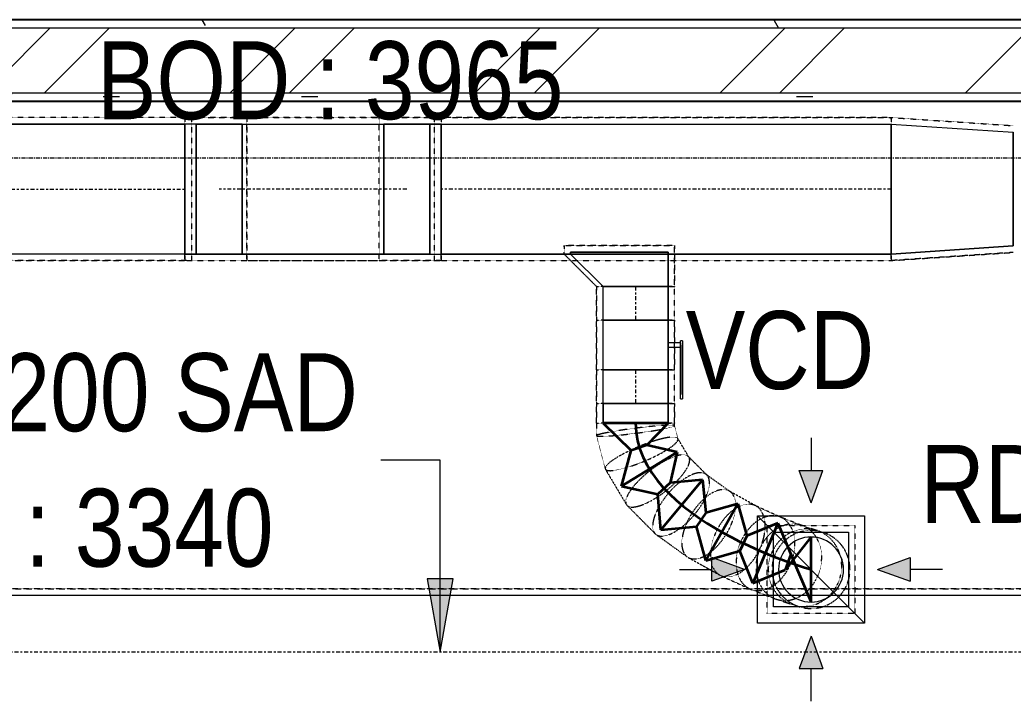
# Model space of a CAD drawing. Header units: inches. Extents: x -83664 to 20107, y -47222 to 19398.
# Drawn here: x -14582 to -11524, y -38435 to -36340 of the extents above; entities that cross this region are included whole.
import ezdxf

# ---------------------------------------------------------------- set-up
doc = ezdxf.new("R2010")
doc.units = ezdxf.units.IN
doc.header["$MEASUREMENT"] = 0
for name, pattern in [('Center', [29.999999, 12, -6, 6, -6]), ('Grid Line', [22.225, 12.7, -3.175, 3.175, -3.175]), ('Hidden 0_50', [1.0584, 0.5292, -0.5292])]:
    doc.linetypes.add(name, pattern=pattern)
for name, color, linetype, lineweight in [('A-DETL-GENF', 7, 'Continuous', 9), ('A-WALL', 7, 'Continuous', 9), ('A-WALL-PATT', 7, 'Continuous', 25), ('G-ANNO-TEXT', 7, 'Continuous', 9), ('M-HVAC-CDFF', 7, 'Continuous', 9), ('M-HVAC-DUCT-CNTR', 7, 'Center', 9), ('M-HVAC-DUCT-IDEN', 7, 'Continuous', 18), ('S-GRID', 7, 'Continuous', 9)]:
    doc.layers.add(name, color=color, linetype=linetype, lineweight=lineweight)
doc.layers.add('M-HVAC-DUCT', color=7, linetype='Continuous', lineweight=9, true_color=0xffe97f)
doc.layers.add('M-HVAC-DUCT-PATT', color=7, linetype='Continuous', lineweight=35, true_color=0x007f00)
doc.styles.add('Arial Narrow_21', font='ARIALN.TTF', dxfattribs={"height": 240})
pattern_1 = [(0, (0, 0), (1219.2, 304.8), [50.292, -864.108, 50.292, -864.108, -4876.8]), (0, (0, 0), (1219.2, 304.8), [-1828.8, 50.292, -1778.508, 50.292, -864.108, -2133.6]), (0, (0, 0), (1219.2, 304.8), [-4572, 50.292, -559.308, 50.292, -1473.708]), (120, (457.2, 152.4), (-873.56454, 903.4582), [50.292, -864.108, 50.292, -864.108, -4876.8]), (120, (457.2, 152.4), (-873.56454, 903.4582), [-1828.8, 50.292, -1778.508, 50.292, -864.108, -2133.6]), (120, (457.2, 152.4), (-873.56454, 903.4582), [-4572, 50.292, -559.308, 50.292, -1473.708]), (240, (609.6, 762), (-345.63546, -1208.2582), [50.292, -864.108, 50.292, -864.108, -4876.8]), (240, (609.6, 762), (-345.63546, -1208.2582), [-1828.8, 50.292, -1778.508, 50.292, -864.108, -2133.6]), (240, (609.6, 762), (-345.63546, -1208.2582), [-4572, 50.292, -559.308, 50.292, -1473.708])]

# ---------------------------------------------------------------- blocks, each defined once
blk = doc.blocks.new('M_Rectangular Transition - Length - Standard-7399504-FIRST FLOOR AC CONDITIONING LAYOUT - PART A')
at = {"layer": 'M-HVAC-DUCT', "color": 6, "true_color": 0xff00ff}
for p, q in [((0, 200), (0, -200)), ((0, 200), (375, 175)), ((0, 200), (375, 175)), ((0, -200), (0, 200)), ((375, -175), (375, 175)), ((375, 175), (375, -175)), ((0, -200), (375, -175)), ((375, -175), (0, -200))]:
    blk.add_line(p, q, dxfattribs=at)
blk = doc.blocks.new('GCE-AT-Return Air Rectangular Diffuser - 230x230-7597546-FIRST FLOOR AC CONDITIONING LAYOUT - PART A')
at = {"layer": 'A-DETL-GENF', "true_color": 0xff00ff}
for points in [[(0, 205), (36.4, 305), (-36.4, 305)], [(-305, -36.4), (-205, 0), (-305, 36.4)], [(305, -36.4), (305, 36.4), (205, 0)], [(36.4, -305), (0, -205), (-36.4, -305)]]:
    blk.add_hatch(color=6, dxfattribs=at).paths.add_polyline_path(points)
at = {"layer": 'A-DETL-GENF', "color": 6, "true_color": 0xff00ff}
for p, q in [((0, 405), (0, 305)), ((0, 205), (-36.4, 305)), ((-36.4, 305), (36.4, 305)), ((0, 205), (36.4, 305)), ((-165, 165), (165, 165)), ((-165, -165), (-165, 165)), ((-165, 165), (165, -165)), ((165, 165), (165, -165)), ((-205, 0), (-305, 36.4)), ((-305, -36.4), (-305, 36.4)), ((205, 0), (305, 36.4)), ((305, 36.4), (305, -36.4)), ((405, 0), (305, 0)), ((-405, 0), (-305, 0)), ((-205, 0), (-305, -36.4)), ((205, 0), (305, -36.4)), ((165, -165), (-165, -165)), ((0, -205), (-36.4, -305)), ((0, -205), (36.4, -305)), ((-36.4, -305), (36.4, -305)), ((0, -405), (0, -305))]:
    blk.add_line(p, q, dxfattribs=at)
blk = doc.blocks.new('M_Rectangular Elbow - Radius - 0_75 W-7535281-FIRST FLOOR AC CONDITIONING LAYOUT - PART A')
at = {"layer": 'M-HVAC-DUCT', "color": 6, "true_color": 0xff00ff}
for p, q in [((138136.6, 61712.2), (137995.1, 61712.2)), ((137995.1, 61712.2), (137995.1, 61312.2)), ((137995.1, 61712.2), (138171.9, 61712.2)), ((138136.6, 61312.2), (138136.6, 61712.2)), ((138171.9, 61712.2), (138136.6, 61712.2)), ((138171.9, 61712.2), (138171.9, 61312.2)), ((138171.9, 61312.2), (138171.9, 61712.2)), ((137995.1, 61312.2), (138136.6, 61312.2)), ((137995.1, 61312.2), (138171.9, 61312.2)), ((138136.6, 61312.2), (138171.9, 61312.2))]:
    blk.add_line(p, q, dxfattribs=at)
blk = doc.blocks.new('M_Rectangular Elbow - Radius - 0_75 W-V64-FIRST FLOOR AC CONDITIONING LAYOUT - PART A')
at = {"layer": 'M-HVAC-DUCT', "color": 6, "true_color": 0xff00ff}
for p, q in [((137382.7, 61312.2), (137382.7, 61712.2)), ((137382.7, 61712.2), (137382.7, 61312.2)), ((137418, 61712.2), (137382.7, 61712.2)), ((137559.4, 61712.2), (137382.7, 61712.2)), ((137418, 61312.2), (137418, 61712.2)), ((137418, 61712.2), (137559.4, 61712.2)), ((137559.4, 61712.2), (137559.4, 61312.2)), ((137382.7, 61312.2), (137418, 61312.2)), ((137559.4, 61312.2), (137382.7, 61312.2)), ((137559.4, 61312.2), (137418, 61312.2))]:
    blk.add_line(p, q, dxfattribs=at)
blk = doc.blocks.new('M_Rectangular Tap - Beveled - Standard-7332057-FIRST FLOOR AC CONDITIONING LAYOUT - PART A')
at = {"layer": 'M-HVAC-DUCT', "color": 6, "true_color": 0xff00ff}
for p, q in [((0, 200), (-6.096, 200)), ((-6.096, -100), (-6.096, 200)), ((-6.096, 200), (-6.096, -100)), ((-6.096, 200), (0, 200)), ((100, 100), (0, 200)), ((100, 100), (0, 200)), ((100, 100), (100, -100)), ((100, -100), (100, 100)), ((-6.096, -100), (100, -100)), ((100, -100), (-6.096, -100))]:
    blk.add_line(p, q, dxfattribs=at)
blk = doc.blocks.new('M_Rectangular to Round Transition - Angle - 45 Degree-V62-FIRST FLOOR AC CONDITIONING LAYOUT - PART A')
at = {"layer": 'M-HVAC-DUCT', "color": 6, "true_color": 0xff00ff}
for p, q in [((0, 100), (60.4, 100)), ((60.4, 100), (0, 100)), ((0, 100), (0, -100)), ((0, -100), (0, 100)), ((60.4, 0), (60.4, 100)), ((60.4, 0), (60.4, 100)), ((60.4, -100), (60.4, 0)), ((60.4, -100), (60.4, 0)), ((0, -100), (60.4, -100)), ((60.4, -100), (0, -100))]:
    blk.add_line(p, q, dxfattribs=at)
blk = doc.blocks.new('M_Rectangular to Round Transition - Angle - 45 Degree-7626202-FIRST FLOOR AC CONDITIONING LAYOUT - PART A')
at = {"layer": 'M-HVAC-DUCT', "color": 6, "true_color": 0xff00ff}
for p, q in [((132975.6, 86453.8), (133205.6, 86453.8)), ((132975.6, 86223.8), (132975.6, 86453.8)), ((133205.6, 86453.8), (133205.6, 86223.8)), ((133205.6, 86223.8), (132975.6, 86223.8))]:
    blk.add_line(p, q, dxfattribs=at)
for start, end in [(90, 180), (0, 90), (180, 270), (270, 0)]:
    blk.add_arc((133090.6, 86338.8), 100, start, end, dxfattribs=at)
blk = doc.blocks.new('TEMW-ME-DMP-Volume Control Damper - Standard-V100-FIRST FLOOR AC CONDITIONING LAYOUT - PART A')
at = {"layer": 'M-HVAC-DUCT', "color": 6, "true_color": 0xff00ff}
for p, q in [((-165.1, 138.1), (-165.1, 144.4)), ((-152.4, 144.4), (-165.1, 144.4)), ((-165.1, 138.1), (-152.4, 138.1)), ((0, 144.4), (-152.4, 144.4)), ((-152.4, 144.4), (0, 144.4)), ((0, 138.1), (-152.4, 138.1)), ((-152.4, 138.1), (0, 138.1)), ((-6.3, 100), (-6.3, 138.1)), ((6.4, 138.1), (-6.3, 138.1)), ((6.4, 138.1), (-6.3, 138.1)), ((12.7, 144.4), (0, 144.4)), ((0, 138.1), (12.7, 138.1)), ((6.4, 138.1), (6.4, 100)), ((12.7, 144.4), (12.7, 138.1)), ((-76.2, 100), (-76.2, -100)), ((-76.2, -100), (-76.2, 100)), ((76.2, 100), (-76.2, 100)), ((-76.2, 100), (76.2, 100)), ((-76.2, 100), (76.2, 100)), ((-6.3, 100), (6.4, 100)), ((-6.3, 100), (6.4, 100)), ((76.2, 100), (76.2, -100)), ((76.2, -100), (76.2, 100)), ((-76.2, -100), (76.2, -100)), ((-76.2, -100), (76.2, -100)), ((-76.2, -100), (76.2, -100))]:
    blk.add_line(p, q, dxfattribs=at)
blk = doc.blocks.new('TEMW-SMBZ-HO-BM-HVAC-00002_rvt-1-FIRST FLOOR AC CONDITIONING LAYOUT - PART A')
at = {"layer": 'M-HVAC-DUCT', "color": 6, "linetype": 'Hidden 0_50', "true_color": 0xff00ff}
for p, q in [((137382.7, 61732.2), (136247.8, 61732.2)), ((137382.7, 61732.2), (136247.8, 61732.2)), ((137382.7, 61292.2), (137382.7, 61732.2)), ((137382.7, 61732.2), (137382.7, 61292.2)), ((137573.6, 61732.2), (137382.7, 61732.2)), ((137382.7, 61732.2), (137403.9, 61732.2)), ((137382.7, 61292.2), (137382.7, 61732.2)), ((137382.7, 61732.2), (137382.7, 61292.2)), ((137573.6, 61732.2), (137403.9, 61732.2)), ((137403.9, 61732.2), (137403.9, 61292.2)), ((137403.9, 61732.2), (137981, 61732.2)), ((137573.6, 61732.2), (137403.9, 61732.2)), ((137403.9, 61732.2), (137403.9, 61292.2)), ((137573.6, 61292.2), (137573.6, 61732.2)), ((138150.7, 61732.2), (137573.6, 61732.2)), ((137573.6, 61732.2), (137573.6, 61292.2)), ((137981, 61292.2), (137981, 61732.2)), ((137981, 61732.2), (138150.7, 61732.2)), ((138171.9, 61732.2), (137981, 61732.2)), ((137981, 61732.2), (138150.7, 61732.2)), ((137981, 61292.2), (137981, 61732.2)), ((138150.7, 61732.2), (138150.7, 61292.2)), ((138150.7, 61732.2), (138171.9, 61732.2)), ((138150.7, 61732.2), (138150.7, 61292.2)), ((138171.9, 61732.2), (138171.9, 61292.2)), ((138171.9, 61292.2), (138171.9, 61732.2)), ((139557.5, 61732.2), (138171.9, 61732.2)), ((138171.9, 61732.2), (139557.5, 61732.2)), ((138171.9, 61292.2), (138171.9, 61732.2)), ((138171.9, 61292.2), (138171.9, 61732.2)), ((139557.5, 61732.2), (139557.5, 61292.2)), ((139557.5, 61732.2), (139932.5, 61707.2)), ((139557.5, 61732.2), (139932.5, 61707.2)), ((139557.5, 61292.2), (139557.5, 61732.2)), ((139557.5, 61732.2), (139557.5, 61292.2)), ((139557.5, 61292.2), (139557.5, 61732.2)), ((138550.4, 61312.2), (138550.4, 61338.3)), ((138550.4, 61338.3), (138890.4, 61338.3)), ((138890.4, 61338.3), (138550.4, 61338.3)), ((138550.4, 61338.3), (138550.4, 61312.2)), ((138890.4, 61338.3), (138890.4, 61212.2)), ((138890.4, 61212.2), (138890.4, 61338.3)), ((138650.4, 61212.2), (138550.4, 61312.2)), ((138550.4, 61312.2), (138650.4, 61212.2)), ((139557.5, 61292.2), (139932.5, 61317.2)), ((139932.5, 61317.2), (139557.5, 61292.2)), ((136247.8, 61292.2), (137382.7, 61292.2)), ((137382.7, 61292.2), (136247.8, 61292.2)), ((137403.9, 61292.2), (137382.7, 61292.2)), ((137382.7, 61292.2), (137573.6, 61292.2)), ((137403.9, 61292.2), (137573.6, 61292.2)), ((137403.9, 61292.2), (137981, 61292.2)), ((137403.9, 61292.2), (137573.6, 61292.2)), ((137573.6, 61292.2), (138150.7, 61292.2)), ((138150.7, 61292.2), (137981, 61292.2)), ((138150.7, 61292.2), (137981, 61292.2)), ((137981, 61292.2), (138171.9, 61292.2)), ((138171.9, 61292.2), (138150.7, 61292.2)), ((138171.9, 61292.2), (139557.5, 61292.2)), ((138171.9, 61292.2), (139557.5, 61292.2)), ((138890.4, 61212.2), (138650.4, 61212.2)), ((138650.4, 61212.2), (138890.4, 61212.2)), ((138650.4, 61212.2), (138890.4, 61212.2)), ((138890.4, 61212.2), (138650.4, 61212.2)), ((138650.4, 61212.2), (138650.4, 61108.4)), ((138650.4, 61108.4), (138650.4, 61212.2)), ((138890.4, 61108.4), (138890.4, 61212.2)), ((138890.4, 61108.4), (138890.4, 61212.2)), ((138890.4, 61108.4), (138650.4, 61108.4)), ((138650.4, 61108.4), (138650.4, 60956)), ((138650.4, 60956), (138650.4, 61108.4)), ((138650.4, 61108.4), (138890.4, 61108.4)), ((138650.4, 61108.4), (138890.4, 61108.4)), ((138890.4, 61108.4), (138650.4, 61108.4)), ((138890.4, 60956), (138890.4, 61108.4)), ((138890.4, 61108.4), (138890.4, 60956)), ((138650.4, 60956), (138890.4, 60956)), ((138890.4, 60956), (138650.4, 60956)), ((138650.4, 60956), (138650.4, 60852.2)), ((138650.4, 60852.2), (138650.4, 60956)), ((138650.4, 60956), (138890.4, 60956)), ((138890.4, 60956), (138650.4, 60956)), ((138890.4, 60852.2), (138890.4, 60956)), ((138890.4, 60852.2), (138890.4, 60956)), ((138650.4, 60852.2), (138890.4, 60852.2)), ((138890.4, 60852.2), (138650.4, 60852.2)), ((138650.4, 60852.2), (138650.4, 60791.9)), ((138650.4, 60791.9), (138650.4, 60852.2)), ((138650.4, 60852.2), (138890.4, 60852.2)), ((138890.4, 60852.2), (138650.4, 60852.2)), ((138890.4, 60852.2), (138890.4, 60791.9)), ((138890.4, 60791.9), (138890.4, 60852.2)), ((138650.4, 60791.9), (138650.4, 60753.3)), ((138890.4, 60791.9), (138650.4, 60791.9)), ((138890.4, 60791.9), (138650.4, 60791.9)), ((138650.4, 60791.9), (138770.4, 60791.9)), ((138650.4, 60791.9), (138770.4, 60791.9)), ((138770.4, 60791.9), (138890.4, 60791.9)), ((138770.4, 60791.9), (138890.4, 60791.9)), ((138900.9, 60743.6), (138890.3, 60784.1)), ((138890.4, 60783.9), (138890.4, 60791.9)), ((138650.4, 60753.2), (138676.9, 60651.4)), ((138934.8, 60686.9), (138900.4, 60744.8)), ((138989.7, 60632.3), (138932.9, 60689.4)), ((138677.4, 60650.1), (138742.2, 60541.4)), ((139061.4, 60581.2), (138986.9, 60634.7)), ((139141, 60537.1), (139058.4, 60583.2)), ((138744.1, 60538.9), (138831, 60451.6)), ((139218.6, 60501.7), (139137.8, 60538.6)), ((139175.4, 60206.8), (139175.4, 60476.8)), ((139175.4, 60476.8), (139445.4, 60476.8)), ((139284.7, 60476.3), (139215.4, 60503.1)), ((139329.9, 60461.2), (139281.3, 60477.5)), ((139445.4, 60476.8), (139445.4, 60206.8)), ((138833.8, 60449.2), (138929.6, 60380.4)), ((139344.9, 60456.7), (139326.6, 60462.2)), ((138932.7, 60378.5), (139029.4, 60324.5)), ((139032.5, 60322.9), (139122.1, 60282)), ((139125.3, 60280.6), (139199.7, 60251.8)), ((139203.1, 60250.6), (139253.8, 60233.5)), ((139257.1, 60232.5), (139275.8, 60226.9)), ((139445.4, 60206.8), (139175.4, 60206.8))]:
    blk.add_line(p, q, dxfattribs=at)
at = {"layer": 'M-HVAC-DUCT', "color": 6, "true_color": 0xff00ff}
for p, q in [((136247.8, 61712.2), (137382.7, 61712.2)), ((137382.7, 61712.2), (136247.8, 61712.2)), ((137382.7, 61712.2), (137382.7, 61312.2)), ((137382.7, 61312.2), (137382.7, 61712.2)), ((137559.4, 61712.2), (137418, 61712.2)), ((137418, 61712.2), (137418, 61312.2)), ((137418, 61712.2), (137995.1, 61712.2)), ((137559.4, 61312.2), (137559.4, 61712.2)), ((137559.4, 61712.2), (138136.6, 61712.2)), ((137995.1, 61312.2), (137995.1, 61712.2)), ((137995.1, 61712.2), (138136.6, 61712.2)), ((138136.6, 61712.2), (138136.6, 61312.2)), ((138171.9, 61312.2), (138171.9, 61712.2)), ((138171.9, 61712.2), (138171.9, 61312.2)), ((138171.9, 61712.2), (139557.5, 61712.2)), ((138171.9, 61712.2), (139557.5, 61712.2)), ((139557.5, 61312.2), (139557.5, 61712.2)), ((139557.5, 61712.2), (139557.5, 61312.2)), ((137382.7, 61312.2), (136247.8, 61312.2)), ((137382.7, 61312.2), (136247.8, 61312.2)), ((137418, 61312.2), (137559.4, 61312.2)), ((137995.1, 61312.2), (137418, 61312.2)), ((137559.4, 61312.2), (138136.6, 61312.2)), ((138136.6, 61312.2), (137995.1, 61312.2)), ((139557.5, 61312.2), (138171.9, 61312.2)), ((138171.9, 61312.2), (139557.5, 61312.2)), ((138570.4, 61312.2), (138570.4, 61318.3)), ((138570.4, 61318.3), (138870.4, 61318.3)), ((138870.4, 61318.3), (138570.4, 61318.3)), ((138570.4, 61318.3), (138570.4, 61312.2)), ((138570.4, 61312.2), (138870.4, 61312.2)), ((138570.4, 61312.2), (138870.4, 61312.2)), ((138870.4, 61318.3), (138870.4, 61312.2)), ((138870.4, 61312.2), (138870.4, 61318.3)), ((138870.4, 61212.2), (138670.4, 61212.2)), ((138670.4, 61212.2), (138870.4, 61212.2)), ((138670.4, 61108.4), (138670.4, 61212.2)), ((138670.4, 61108.4), (138670.4, 61212.2)), ((138870.4, 61212.2), (138870.4, 61108.4)), ((138870.4, 61108.4), (138870.4, 61212.2)), ((138870.4, 61108.4), (138670.4, 61108.4)), ((138670.4, 61108.4), (138870.4, 61108.4)), ((138870.4, 60956), (138670.4, 60956)), ((138670.4, 60956), (138870.4, 60956)), ((138670.4, 60852.2), (138670.4, 60956)), ((138670.4, 60852.2), (138670.4, 60956)), ((138870.4, 60956), (138870.4, 60852.2)), ((138870.4, 60852.2), (138870.4, 60956)), ((138870.4, 60852.2), (138670.4, 60852.2)), ((138670.4, 60852.2), (138870.4, 60852.2))]:
    blk.add_line(p, q, dxfattribs=at)
at = {"layer": 'M-HVAC-DUCT', "color": 30, "linetype": 'Hidden 0_50', "true_color": 0xff7f00}
for p, q in [((141250.6, 60282.7), (135432.8, 60282.7)), ((135432.8, 60282.7), (141250.6, 60282.7))]:
    blk.add_line(p, q, dxfattribs=at)
at = {"layer": 'M-HVAC-DUCT', "color": 30, "true_color": 0xff7f00}
blk.add_line((135432.8, 60262.7), (141250.6, 60262.7), dxfattribs=at)
blk.add_line((135432.8, 60262.7), (141250.6, 60262.7), dxfattribs=at)
at = {"layer": 'M-HVAC-DUCT', "color": 6, "linetype": 'Hidden 0_50', "true_color": 0xff00ff}
for start, end in [(48.0537, 228.0537), (90, 180), (0, 90), (228.0537, 48.0537), (180, 270), (270, 0)]:
    blk.add_arc((139310.4, 60341.8), 120, start, end, dxfattribs=at)
for points in [[(138890.4, 60783.9), (138890.4, 60784.6), (138887.6, 60785.6), (138875.5, 60785.9), (138856.2, 60785.1), (138831, 60783.1), (138801.8, 60780.2), (138770.4, 60776.5), (138738.9, 60772.2), (138709.7, 60767.7), (138684.5, 60763.2), (138665.2, 60759.2), (138653.1, 60755.7), (138650.4, 60754), (138650.4, 60753.3)], [(138650.4, 60753.3), (138650.4, 60752.7), (138653.1, 60751.7), (138665.2, 60751.3), (138684.5, 60752.2), (138709.7, 60754.1), (138738.9, 60757.1), (138770.4, 60760.8), (138801.8, 60765.1), (138831, 60769.6), (138856.2, 60774), (138875.5, 60778.1), (138887.6, 60781.6), (138890.4, 60783.2), (138890.4, 60783.9)], [(138901, 60743.2), (138900.6, 60745.3), (138897.3, 60748.4), (138884.9, 60749.7), (138866, 60747.4), (138841.8, 60741.7), (138814, 60733), (138784.5, 60721.9), (138755.4, 60709.1), (138728.4, 60695.5), (138705.6, 60682.1), (138688.5, 60669.7), (138678.2, 60659.1), (138676.4, 60653.9), (138676.8, 60651.8)], [(138676.8, 60651.8), (138677.2, 60649.6), (138680.5, 60646.5), (138692.8, 60645.2), (138711.8, 60647.5), (138735.9, 60653.2), (138763.7, 60661.9), (138793.2, 60673), (138822.4, 60685.8), (138849.3, 60699.4), (138872.1, 60712.9), (138889.2, 60725.3), (138899.5, 60735.8), (138901.3, 60741), (138901, 60743.2)], [(138936.1, 60684.2), (138934.9, 60687.7), (138930.3, 60692.9), (138917.2, 60695.5), (138898.7, 60692.5), (138876.1, 60684.1), (138851, 60671), (138825, 60654), (138799.9, 60634.3), (138777.5, 60613.2), (138759.2, 60592.2), (138746.3, 60572.7), (138739.7, 60556), (138739.8, 60547.5), (138740.9, 60544.1)], [(138740.9, 60544.1), (138742.1, 60540.6), (138746.7, 60535.4), (138759.8, 60532.8), (138778.3, 60535.9), (138800.9, 60544.2), (138826, 60557.3), (138852, 60574.3), (138877.1, 60594), (138899.5, 60615.1), (138917.8, 60636.1), (138930.7, 60655.6), (138937.3, 60672.3), (138937.2, 60680.8), (138936.1, 60684.2)], [(138994.4, 60625.6), (138992.3, 60630), (138986.1, 60636.8), (138971.8, 60640.6), (138953.2, 60637.7), (138931.7, 60628.2), (138908.8, 60612.9), (138886, 60592.7), (138864.8, 60569.1), (138846.7, 60543.6), (138833, 60518), (138824.6, 60494), (138822, 60473.3), (138824.2, 60462.6), (138826.3, 60458.2)], [(138826.3, 60458.2), (138828.4, 60453.9), (138834.6, 60447), (138848.9, 60443.2), (138867.5, 60446.2), (138889, 60455.6), (138911.9, 60471), (138934.7, 60491.2), (138955.9, 60514.8), (138974, 60540.3), (138987.7, 60565.9), (138996.1, 60589.9), (138998.7, 60610.6), (138996.5, 60621.2), (138994.4, 60625.6)], [(139071, 60570.6), (139068, 60575.7), (139060.3, 60583.7), (139044.2, 60588.6), (139024.9, 60586.3), (139003.6, 60576.7), (138981.7, 60560.6), (138960.7, 60539.1), (138942.2, 60513.6), (138927.2, 60485.8), (138917, 60457.8), (138912, 60431.2), (138912.8, 60408.1), (138917.1, 60396), (138920.1, 60391)], [(138920.1, 60391), (138923.1, 60385.9), (138930.8, 60378), (138946.8, 60373), (138966.2, 60375.4), (138987.5, 60384.9), (139009.4, 60401), (139030.3, 60422.6), (139048.9, 60448.1), (139063.8, 60475.8), (139074.1, 60503.9), (139079, 60530.4), (139078.3, 60553.5), (139074, 60565.6), (139071, 60570.6)], [(139156.3, 60523), (139152.4, 60528.6), (139142.9, 60537.5), (139124.8, 60543.7), (139104, 60542.1), (139081.8, 60533), (139059.9, 60516.9), (139039.8, 60495), (139022.7, 60468.6), (139009.8, 60439.7), (139002.2, 60410.2), (139000.1, 60382.1), (139003.9, 60357.3), (139010.1, 60344.1), (139014, 60338.5)], [(139014, 60338.5), (139017.9, 60333), (139027.4, 60324.1), (139045.5, 60317.9), (139066.4, 60319.4), (139088.5, 60328.6), (139110.4, 60344.6), (139130.6, 60366.6), (139147.7, 60392.9), (139160.5, 60421.8), (139168.2, 60451.4), (139170.2, 60479.5), (139166.4, 60504.3), (139160.3, 60517.5), (139156.3, 60523)], [(139240.8, 60484.4), (139235.9, 60490.4), (139224.4, 60500.3), (139203.5, 60507.7), (139180.3, 60507.2), (139156.5, 60498.9), (139133.6, 60483.3), (139113.2, 60461.4), (139096.7, 60434.8), (139085.2, 60405.3), (139079.5, 60374.8), (139080, 60345.5), (139086.7, 60319.4), (139095, 60305.3), (139099.9, 60299.3)], [(139099.9, 60299.3), (139104.8, 60293.3), (139116.3, 60283.4), (139137.2, 60276), (139160.4, 60276.5), (139184.2, 60284.8), (139207.1, 60300.4), (139227.5, 60322.3), (139244, 60348.9), (139255.5, 60378.4), (139261.2, 60408.9), (139260.7, 60438.2), (139254, 60464.3), (139245.7, 60478.4), (139240.8, 60484.4)], [(139315.2, 60455.6), (139309.1, 60462.1), (139295.2, 60472.9), (139270.8, 60481.7), (139244.4, 60482.4), (139217.8, 60475.1), (139193, 60460.3), (139171.4, 60438.9), (139154.7, 60412.3), (139144, 60382.5), (139139.9, 60351.4), (139142.9, 60321.2), (139152.6, 60293.9), (139163.1, 60278.9), (139169.2, 60272.5)], [(139169.2, 60272.5), (139175.3, 60266), (139189.2, 60255.2), (139213.6, 60246.4), (139240, 60245.6), (139266.6, 60252.9), (139291.5, 60267.8), (139313, 60289.2), (139329.7, 60315.7), (139340.4, 60345.6), (139344.5, 60376.6), (139341.5, 60406.8), (139331.8, 60434.1), (139321.3, 60449.1), (139315.2, 60455.6)], [(139369.1, 60437.5), (139361.9, 60444.3), (139345.8, 60455.9), (139317.8, 60465.8), (139288.1, 60467.7), (139258.7, 60461.4), (139231.5, 60447.3), (139208.4, 60426.4), (139191, 60400.1), (139180.5, 60370.2), (139177.6, 60338.8), (139182.4, 60307.9), (139194.7, 60279.7), (139207.3, 60264), (139214.5, 60257.2)], [(139390.6, 60431), (139382.8, 60438), (139365.4, 60450), (139335.5, 60460.5), (139303.9, 60463), (139272.7, 60457.2), (139244.1, 60443.5), (139220.1, 60422.9), (139202.1, 60396.8), (139191.6, 60366.9), (139189.1, 60335.3), (139194.9, 60304.2), (139208.6, 60275.6), (139222.3, 60259.5), (139230.1, 60252.5)], [(139214.5, 60257.2), (139221.8, 60250.4), (139237.9, 60238.8), (139265.9, 60228.8), (139295.6, 60227), (139325, 60233.3), (139352.2, 60247.4), (139375.3, 60268.3), (139392.7, 60294.6), (139403.2, 60324.4), (139406.1, 60355.9), (139401.3, 60386.8), (139388.9, 60414.9), (139376.3, 60430.6), (139369.1, 60437.5)], [(139230.1, 60252.5), (139237.9, 60245.5), (139255.3, 60233.6), (139285.2, 60223), (139316.8, 60220.6), (139348, 60226.4), (139376.6, 60240), (139400.6, 60260.6), (139418.6, 60286.8), (139429.1, 60316.6), (139431.6, 60348.2), (139425.8, 60379.4), (139412.1, 60408), (139398.4, 60424), (139390.6, 60431)]]:
    blk.add_open_spline(points, degree=3, dxfattribs=at)
at = {"layer": 'M-HVAC-DUCT-CNTR', "color": 6, "true_color": 0xff00ff}
for p, q in [((136247.8, 61512.2), (137382.7, 61512.2)), ((138065.9, 61512.2), (137488.7, 61512.2)), ((139557.5, 61512.2), (138171.9, 61512.2)), ((138770.4, 61212.2), (138770.4, 61108.4)), ((138770.4, 60956), (138770.4, 60852.2))]:
    blk.add_line(p, q, dxfattribs=at)
at = {"layer": 'M-HVAC-DUCT-CNTR', "color": 30, "true_color": 0xff7f00}
blk.add_line((141250.6, 60087.7), (135432.8, 60087.7), dxfattribs=at)
at = {"layer": 'M-HVAC-DUCT-CNTR', "color": 6, "linetype": 'Continuous', "lineweight": 35, "true_color": 0xff00ff}
blk.add_open_spline([(138770.4, 60791.9), (138770.4, 60492.1), (139310.4, 60341.8), (139310.4, 60341.8)], degree=3, dxfattribs=at)
at = {"layer": 'M-HVAC-DUCT-PATT', "color": 6, "true_color": 0xff00ff}
for p, q in [((138670.4, 60791.9), (138757.1, 60708)), ((138870.4, 60791.9), (138670.4, 60791.9)), ((138870.4, 60791.9), (138670.4, 60791.9)), ((138870.4, 60791.9), (138805.4, 60723.9)), ((138805.4, 60723.9), (138757.1, 60708)), ((138898.1, 60702.6), (138805.4, 60723.9)), ((138727.3, 60598.5), (138757.1, 60708)), ((138898.1, 60702.6), (138727.3, 60598.5)), ((138898.1, 60702.6), (138727.3, 60598.5)), ((138898.1, 60702.6), (138876.7, 60608.1)), ((138876.7, 60608.1), (138839.3, 60573.7)), ((138976, 60617.4), (138848.6, 60463.3)), ((138976, 60617.4), (138848.6, 60463.3)), ((138976, 60617.4), (138876.7, 60608.1)), ((138976, 60617.4), (138986.4, 60516.5)), ((138727.3, 60598.5), (138839.3, 60573.7)), ((138848.6, 60463.3), (138839.3, 60573.7)), ((139084.8, 60544.1), (138986.4, 60516.5)), ((139084.8, 60544.1), (138986.7, 60369.8)), ((139084.8, 60544.1), (138986.7, 60369.8)), ((139084.8, 60544.1), (139113.1, 60444.9)), ((138986.4, 60516.5), (138958.1, 60474.2)), ((139208.5, 60484.3), (139113.1, 60444.9)), ((139208.5, 60484.3), (139131.4, 60299.7)), ((139208.5, 60484.3), (139131.4, 60299.7)), ((139208.5, 60484.3), (139248.4, 60388.4)), ((138848.6, 60463.3), (138958.1, 60474.2)), ((138986.7, 60369.8), (138958.1, 60474.2)), ((139113.1, 60444.9), (139091.1, 60399.1)), ((139310.4, 60441.8), (139231.1, 60340.6)), ((139310.4, 60241.8), (139310.4, 60441.8)), ((138986.7, 60369.8), (139091.1, 60399.1)), ((139131.4, 60299.7), (139091.1, 60399.1)), ((139248.4, 60388.4), (139231.1, 60340.6)), ((139310.4, 60241.8), (139248.4, 60388.4)), ((139131.4, 60299.7), (139231.1, 60340.6))]:
    blk.add_line(p, q, dxfattribs=at)
at = {"layer": 'M-HVAC-CDFF', "color": 6, "linetype": 'Hidden 0_50', "lineweight": 9, "true_color": 0xff00ff}
blk.add_blockref('GCE-AT-Return Air Rectangular Diffuser - 230x230-7597546-FIRST FLOOR AC CONDITIONING LAYOUT - PART A', (139310.4, 60341.8), dxfattribs=at)
at = {"layer": 'M-HVAC-DUCT', "color": 6, "linetype": 'Hidden 0_50', "lineweight": 9, "true_color": 0xff00ff}
for name, p in [('M_Rectangular Elbow - Radius - 0_75 W-V64-FIRST FLOOR AC CONDITIONING LAYOUT - PART A', (0, 0)), ('M_Rectangular Elbow - Radius - 0_75 W-7535281-FIRST FLOOR AC CONDITIONING LAYOUT - PART A', (0, 0)), ('M_Rectangular Transition - Length - Standard-7399504-FIRST FLOOR AC CONDITIONING LAYOUT - PART A', (139557.5, 61512.2)), ('M_Rectangular to Round Transition - Angle - 45 Degree-7626202-FIRST FLOOR AC CONDITIONING LAYOUT - PART A', (6219.8, -25997.1))]:
    blk.add_blockref(name, p, dxfattribs=at)
at = {"layer": 'M-HVAC-DUCT', "color": 6, "linetype": 'Hidden 0_50', "lineweight": 9, "true_color": 0xff00ff, "extrusion": (0, 0, -1)}
for name, p, rotation in [('M_Rectangular Tap - Beveled - Standard-7332057-FIRST FLOOR AC CONDITIONING LAYOUT - PART A', (-138770.4, 61312.2), 270), ('TEMW-ME-DMP-Volume Control Damper - Standard-V100-FIRST FLOOR AC CONDITIONING LAYOUT - PART A', (-138770.4, 61032.2), 90)]:
    blk.add_blockref(name, p, dxfattribs=dict(at, rotation=rotation))
at = {"layer": 'M-HVAC-DUCT', "color": 6, "linetype": 'Hidden 0_50', "lineweight": 9, "true_color": 0xff00ff, "rotation": 270}
blk.add_blockref('M_Rectangular to Round Transition - Angle - 45 Degree-V62-FIRST FLOOR AC CONDITIONING LAYOUT - PART A', (138770.4, 60852.2), dxfattribs=at)
blk = doc.blocks.new('TEMW-SMBZ-HO-BM-HVAC-00002_rvt-2-FIRST FLOOR AC CONDITIONING LAYOUT - PART A')
at = {"layer": 'M-HVAC-DUCT', "color": 6, "linetype": 'Hidden 0_50', "true_color": 0xff00ff}
for p, q in [((137382.7, 61732.2), (136247.8, 61732.2)), ((137382.7, 61732.2), (136247.8, 61732.2)), ((137382.7, 61292.2), (137382.7, 61732.2)), ((137382.7, 61732.2), (137382.7, 61292.2)), ((137573.6, 61732.2), (137382.7, 61732.2)), ((137382.7, 61732.2), (137403.9, 61732.2)), ((137382.7, 61292.2), (137382.7, 61732.2)), ((137382.7, 61732.2), (137382.7, 61292.2)), ((137573.6, 61732.2), (137403.9, 61732.2)), ((137403.9, 61732.2), (137403.9, 61292.2)), ((137403.9, 61732.2), (137981, 61732.2)), ((137573.6, 61732.2), (137403.9, 61732.2)), ((137403.9, 61732.2), (137403.9, 61292.2)), ((137573.6, 61292.2), (137573.6, 61732.2)), ((138150.7, 61732.2), (137573.6, 61732.2)), ((137573.6, 61732.2), (137573.6, 61292.2)), ((137981, 61292.2), (137981, 61732.2)), ((137981, 61732.2), (138150.7, 61732.2)), ((138171.9, 61732.2), (137981, 61732.2)), ((137981, 61732.2), (138150.7, 61732.2)), ((137981, 61292.2), (137981, 61732.2)), ((138150.7, 61732.2), (138150.7, 61292.2)), ((138150.7, 61732.2), (138171.9, 61732.2)), ((138150.7, 61732.2), (138150.7, 61292.2)), ((138171.9, 61732.2), (138171.9, 61292.2)), ((138171.9, 61292.2), (138171.9, 61732.2)), ((139557.5, 61732.2), (138171.9, 61732.2)), ((138171.9, 61732.2), (139557.5, 61732.2)), ((138171.9, 61292.2), (138171.9, 61732.2)), ((138171.9, 61292.2), (138171.9, 61732.2)), ((139557.5, 61732.2), (139557.5, 61292.2)), ((139557.5, 61732.2), (139932.5, 61707.2)), ((139557.5, 61732.2), (139932.5, 61707.2)), ((139557.5, 61292.2), (139557.5, 61732.2)), ((139557.5, 61732.2), (139557.5, 61292.2)), ((139557.5, 61292.2), (139557.5, 61732.2)), ((138550.4, 61312.2), (138550.4, 61338.3)), ((138550.4, 61338.3), (138890.4, 61338.3)), ((138890.4, 61338.3), (138550.4, 61338.3)), ((138550.4, 61338.3), (138550.4, 61312.2)), ((138890.4, 61338.3), (138890.4, 61212.2)), ((138890.4, 61212.2), (138890.4, 61338.3)), ((138650.4, 61212.2), (138550.4, 61312.2)), ((138550.4, 61312.2), (138650.4, 61212.2)), ((139557.5, 61292.2), (139932.5, 61317.2)), ((139932.5, 61317.2), (139557.5, 61292.2)), ((136247.8, 61292.2), (137382.7, 61292.2)), ((137382.7, 61292.2), (136247.8, 61292.2)), ((137403.9, 61292.2), (137382.7, 61292.2)), ((137382.7, 61292.2), (137573.6, 61292.2)), ((137403.9, 61292.2), (137573.6, 61292.2)), ((137403.9, 61292.2), (137981, 61292.2)), ((137403.9, 61292.2), (137573.6, 61292.2)), ((137573.6, 61292.2), (138150.7, 61292.2)), ((138150.7, 61292.2), (137981, 61292.2)), ((138150.7, 61292.2), (137981, 61292.2)), ((137981, 61292.2), (138171.9, 61292.2)), ((138171.9, 61292.2), (138150.7, 61292.2)), ((138171.9, 61292.2), (139557.5, 61292.2)), ((138171.9, 61292.2), (139557.5, 61292.2)), ((138890.4, 61212.2), (138650.4, 61212.2)), ((138650.4, 61212.2), (138890.4, 61212.2)), ((138650.4, 61212.2), (138890.4, 61212.2)), ((138890.4, 61212.2), (138650.4, 61212.2)), ((138650.4, 61212.2), (138650.4, 61108.4)), ((138650.4, 61108.4), (138650.4, 61212.2)), ((138890.4, 61108.4), (138890.4, 61212.2)), ((138890.4, 61108.4), (138890.4, 61212.2)), ((138890.4, 61108.4), (138650.4, 61108.4)), ((138650.4, 61108.4), (138650.4, 60956)), ((138650.4, 60956), (138650.4, 61108.4)), ((138650.4, 61108.4), (138890.4, 61108.4)), ((138650.4, 61108.4), (138890.4, 61108.4)), ((138890.4, 61108.4), (138650.4, 61108.4)), ((138890.4, 60956), (138890.4, 61108.4)), ((138890.4, 61108.4), (138890.4, 60956)), ((138650.4, 60956), (138890.4, 60956)), ((138890.4, 60956), (138650.4, 60956)), ((138650.4, 60956), (138650.4, 60852.2)), ((138650.4, 60852.2), (138650.4, 60956)), ((138650.4, 60956), (138890.4, 60956)), ((138890.4, 60956), (138650.4, 60956)), ((138890.4, 60852.2), (138890.4, 60956)), ((138890.4, 60852.2), (138890.4, 60956)), ((138650.4, 60852.2), (138890.4, 60852.2)), ((138890.4, 60852.2), (138650.4, 60852.2)), ((138650.4, 60852.2), (138650.4, 60791.9)), ((138650.4, 60791.9), (138650.4, 60852.2)), ((138650.4, 60852.2), (138890.4, 60852.2)), ((138890.4, 60852.2), (138650.4, 60852.2)), ((138890.4, 60852.2), (138890.4, 60791.9)), ((138890.4, 60791.9), (138890.4, 60852.2)), ((138650.4, 60791.9), (138650.4, 60753.3)), ((138890.4, 60791.9), (138650.4, 60791.9)), ((138890.4, 60791.9), (138650.4, 60791.9)), ((138650.4, 60791.9), (138770.4, 60791.9)), ((138650.4, 60791.9), (138770.4, 60791.9)), ((138770.4, 60791.9), (138890.4, 60791.9)), ((138770.4, 60791.9), (138890.4, 60791.9)), ((138900.9, 60743.6), (138890.3, 60784.1)), ((138890.4, 60783.9), (138890.4, 60791.9)), ((138650.4, 60753.2), (138676.9, 60651.4)), ((138934.8, 60686.9), (138900.4, 60744.8)), ((138989.7, 60632.3), (138932.9, 60689.4)), ((138677.4, 60650.1), (138742.2, 60541.4)), ((139061.4, 60581.2), (138986.9, 60634.7)), ((139141, 60537.1), (139058.4, 60583.2)), ((138744.1, 60538.9), (138831, 60451.6)), ((139218.6, 60501.7), (139137.8, 60538.6)), ((139175.4, 60206.8), (139175.4, 60476.8)), ((139175.4, 60476.8), (139445.4, 60476.8)), ((139284.7, 60476.3), (139215.4, 60503.1)), ((139329.9, 60461.2), (139281.3, 60477.5)), ((139445.4, 60476.8), (139445.4, 60206.8)), ((138833.8, 60449.2), (138929.6, 60380.4)), ((139344.9, 60456.7), (139326.6, 60462.2)), ((138932.7, 60378.5), (139029.4, 60324.5)), ((139032.5, 60322.9), (139122.1, 60282)), ((139125.3, 60280.6), (139199.7, 60251.8)), ((139203.1, 60250.6), (139253.8, 60233.5)), ((139257.1, 60232.5), (139275.8, 60226.9)), ((139445.4, 60206.8), (139175.4, 60206.8))]:
    blk.add_line(p, q, dxfattribs=at)
at = {"layer": 'M-HVAC-DUCT', "color": 6, "true_color": 0xff00ff}
for p, q in [((136247.8, 61712.2), (137382.7, 61712.2)), ((137382.7, 61712.2), (136247.8, 61712.2)), ((137382.7, 61712.2), (137382.7, 61312.2)), ((137382.7, 61312.2), (137382.7, 61712.2)), ((137559.4, 61712.2), (137418, 61712.2)), ((137418, 61712.2), (137418, 61312.2)), ((137418, 61712.2), (137995.1, 61712.2)), ((137559.4, 61312.2), (137559.4, 61712.2)), ((137559.4, 61712.2), (138136.6, 61712.2)), ((137995.1, 61312.2), (137995.1, 61712.2)), ((137995.1, 61712.2), (138136.6, 61712.2)), ((138136.6, 61712.2), (138136.6, 61312.2)), ((138171.9, 61312.2), (138171.9, 61712.2)), ((138171.9, 61712.2), (138171.9, 61312.2)), ((138171.9, 61712.2), (139557.5, 61712.2)), ((138171.9, 61712.2), (139557.5, 61712.2)), ((139557.5, 61312.2), (139557.5, 61712.2)), ((139557.5, 61712.2), (139557.5, 61312.2)), ((137382.7, 61312.2), (136247.8, 61312.2)), ((137382.7, 61312.2), (136247.8, 61312.2)), ((137418, 61312.2), (137559.4, 61312.2)), ((137995.1, 61312.2), (137418, 61312.2)), ((137559.4, 61312.2), (138136.6, 61312.2)), ((138136.6, 61312.2), (137995.1, 61312.2)), ((139557.5, 61312.2), (138171.9, 61312.2)), ((138171.9, 61312.2), (139557.5, 61312.2)), ((138570.4, 61312.2), (138570.4, 61318.3)), ((138570.4, 61318.3), (138870.4, 61318.3)), ((138870.4, 61318.3), (138570.4, 61318.3)), ((138570.4, 61318.3), (138570.4, 61312.2)), ((138570.4, 61312.2), (138870.4, 61312.2)), ((138570.4, 61312.2), (138870.4, 61312.2)), ((138870.4, 61318.3), (138870.4, 61312.2)), ((138870.4, 61312.2), (138870.4, 61318.3)), ((138870.4, 61212.2), (138670.4, 61212.2)), ((138670.4, 61212.2), (138870.4, 61212.2)), ((138670.4, 61108.4), (138670.4, 61212.2)), ((138670.4, 61108.4), (138670.4, 61212.2)), ((138870.4, 61212.2), (138870.4, 61108.4)), ((138870.4, 61108.4), (138870.4, 61212.2)), ((138870.4, 61108.4), (138670.4, 61108.4)), ((138670.4, 61108.4), (138870.4, 61108.4)), ((138870.4, 60956), (138670.4, 60956)), ((138670.4, 60956), (138870.4, 60956)), ((138670.4, 60852.2), (138670.4, 60956)), ((138670.4, 60852.2), (138670.4, 60956)), ((138870.4, 60956), (138870.4, 60852.2)), ((138870.4, 60852.2), (138870.4, 60956)), ((138870.4, 60852.2), (138670.4, 60852.2)), ((138670.4, 60852.2), (138870.4, 60852.2))]:
    blk.add_line(p, q, dxfattribs=at)
at = {"layer": 'M-HVAC-DUCT', "color": 30, "linetype": 'Hidden 0_50', "true_color": 0xff7f00}
for p, q in [((141250.6, 60282.7), (135432.8, 60282.7)), ((135432.8, 60282.7), (141250.6, 60282.7))]:
    blk.add_line(p, q, dxfattribs=at)
at = {"layer": 'M-HVAC-DUCT', "color": 30, "true_color": 0xff7f00}
blk.add_line((135432.8, 60262.7), (141250.6, 60262.7), dxfattribs=at)
blk.add_line((135432.8, 60262.7), (141250.6, 60262.7), dxfattribs=at)
at = {"layer": 'M-HVAC-DUCT', "color": 6, "linetype": 'Hidden 0_50', "true_color": 0xff00ff}
for start, end in [(48.0537, 228.0537), (90, 180), (0, 90), (228.0537, 48.0537), (180, 270), (270, 0)]:
    blk.add_arc((139310.4, 60341.8), 120, start, end, dxfattribs=at)
for points in [[(138890.4, 60783.9), (138890.4, 60784.6), (138887.6, 60785.6), (138875.5, 60785.9), (138856.2, 60785.1), (138831, 60783.1), (138801.8, 60780.2), (138770.4, 60776.5), (138738.9, 60772.2), (138709.7, 60767.7), (138684.5, 60763.2), (138665.2, 60759.2), (138653.1, 60755.7), (138650.4, 60754), (138650.4, 60753.3)], [(138650.4, 60753.3), (138650.4, 60752.7), (138653.1, 60751.7), (138665.2, 60751.3), (138684.5, 60752.2), (138709.7, 60754.1), (138738.9, 60757.1), (138770.4, 60760.8), (138801.8, 60765.1), (138831, 60769.6), (138856.2, 60774), (138875.5, 60778.1), (138887.6, 60781.6), (138890.4, 60783.2), (138890.4, 60783.9)], [(138901, 60743.2), (138900.6, 60745.3), (138897.3, 60748.4), (138884.9, 60749.7), (138866, 60747.4), (138841.8, 60741.7), (138814, 60733), (138784.5, 60721.9), (138755.4, 60709.1), (138728.4, 60695.5), (138705.6, 60682.1), (138688.5, 60669.7), (138678.2, 60659.1), (138676.4, 60653.9), (138676.8, 60651.8)], [(138676.8, 60651.8), (138677.2, 60649.6), (138680.5, 60646.5), (138692.8, 60645.2), (138711.8, 60647.5), (138735.9, 60653.2), (138763.7, 60661.9), (138793.2, 60673), (138822.4, 60685.8), (138849.3, 60699.4), (138872.1, 60712.9), (138889.2, 60725.3), (138899.5, 60735.8), (138901.3, 60741), (138901, 60743.2)], [(138936.1, 60684.2), (138934.9, 60687.7), (138930.3, 60692.9), (138917.2, 60695.5), (138898.7, 60692.5), (138876.1, 60684.1), (138851, 60671), (138825, 60654), (138799.9, 60634.3), (138777.5, 60613.2), (138759.2, 60592.2), (138746.3, 60572.7), (138739.7, 60556), (138739.8, 60547.5), (138740.9, 60544.1)], [(138740.9, 60544.1), (138742.1, 60540.6), (138746.7, 60535.4), (138759.8, 60532.8), (138778.3, 60535.9), (138800.9, 60544.2), (138826, 60557.3), (138852, 60574.3), (138877.1, 60594), (138899.5, 60615.1), (138917.8, 60636.1), (138930.7, 60655.6), (138937.3, 60672.3), (138937.2, 60680.8), (138936.1, 60684.2)], [(138994.4, 60625.6), (138992.3, 60630), (138986.1, 60636.8), (138971.8, 60640.6), (138953.2, 60637.7), (138931.7, 60628.2), (138908.8, 60612.9), (138886, 60592.7), (138864.8, 60569.1), (138846.7, 60543.6), (138833, 60518), (138824.6, 60494), (138822, 60473.3), (138824.2, 60462.6), (138826.3, 60458.2)], [(138826.3, 60458.2), (138828.4, 60453.9), (138834.6, 60447), (138848.9, 60443.2), (138867.5, 60446.2), (138889, 60455.6), (138911.9, 60471), (138934.7, 60491.2), (138955.9, 60514.8), (138974, 60540.3), (138987.7, 60565.9), (138996.1, 60589.9), (138998.7, 60610.6), (138996.5, 60621.2), (138994.4, 60625.6)], [(139071, 60570.6), (139068, 60575.7), (139060.3, 60583.7), (139044.2, 60588.6), (139024.9, 60586.3), (139003.6, 60576.7), (138981.7, 60560.6), (138960.7, 60539.1), (138942.2, 60513.6), (138927.2, 60485.8), (138917, 60457.8), (138912, 60431.2), (138912.8, 60408.1), (138917.1, 60396), (138920.1, 60391)], [(138920.1, 60391), (138923.1, 60385.9), (138930.8, 60378), (138946.8, 60373), (138966.2, 60375.4), (138987.5, 60384.9), (139009.4, 60401), (139030.3, 60422.6), (139048.9, 60448.1), (139063.8, 60475.8), (139074.1, 60503.9), (139079, 60530.4), (139078.3, 60553.5), (139074, 60565.6), (139071, 60570.6)], [(139156.3, 60523), (139152.4, 60528.6), (139142.9, 60537.5), (139124.8, 60543.7), (139104, 60542.1), (139081.8, 60533), (139059.9, 60516.9), (139039.8, 60495), (139022.7, 60468.6), (139009.8, 60439.7), (139002.2, 60410.2), (139000.1, 60382.1), (139003.9, 60357.3), (139010.1, 60344.1), (139014, 60338.5)], [(139014, 60338.5), (139017.9, 60333), (139027.4, 60324.1), (139045.5, 60317.9), (139066.4, 60319.4), (139088.5, 60328.6), (139110.4, 60344.6), (139130.6, 60366.6), (139147.7, 60392.9), (139160.5, 60421.8), (139168.2, 60451.4), (139170.2, 60479.5), (139166.4, 60504.3), (139160.3, 60517.5), (139156.3, 60523)], [(139240.8, 60484.4), (139235.9, 60490.4), (139224.4, 60500.3), (139203.5, 60507.7), (139180.3, 60507.2), (139156.5, 60498.9), (139133.6, 60483.3), (139113.2, 60461.4), (139096.7, 60434.8), (139085.2, 60405.3), (139079.5, 60374.8), (139080, 60345.5), (139086.7, 60319.4), (139095, 60305.3), (139099.9, 60299.3)], [(139099.9, 60299.3), (139104.8, 60293.3), (139116.3, 60283.4), (139137.2, 60276), (139160.4, 60276.5), (139184.2, 60284.8), (139207.1, 60300.4), (139227.5, 60322.3), (139244, 60348.9), (139255.5, 60378.4), (139261.2, 60408.9), (139260.7, 60438.2), (139254, 60464.3), (139245.7, 60478.4), (139240.8, 60484.4)], [(139315.2, 60455.6), (139309.1, 60462.1), (139295.2, 60472.9), (139270.8, 60481.7), (139244.4, 60482.4), (139217.8, 60475.1), (139193, 60460.3), (139171.4, 60438.9), (139154.7, 60412.3), (139144, 60382.5), (139139.9, 60351.4), (139142.9, 60321.2), (139152.6, 60293.9), (139163.1, 60278.9), (139169.2, 60272.5)], [(139169.2, 60272.5), (139175.3, 60266), (139189.2, 60255.2), (139213.6, 60246.4), (139240, 60245.6), (139266.6, 60252.9), (139291.5, 60267.8), (139313, 60289.2), (139329.7, 60315.7), (139340.4, 60345.6), (139344.5, 60376.6), (139341.5, 60406.8), (139331.8, 60434.1), (139321.3, 60449.1), (139315.2, 60455.6)], [(139369.1, 60437.5), (139361.9, 60444.3), (139345.8, 60455.9), (139317.8, 60465.8), (139288.1, 60467.7), (139258.7, 60461.4), (139231.5, 60447.3), (139208.4, 60426.4), (139191, 60400.1), (139180.5, 60370.2), (139177.6, 60338.8), (139182.4, 60307.9), (139194.7, 60279.7), (139207.3, 60264), (139214.5, 60257.2)], [(139390.6, 60431), (139382.8, 60438), (139365.4, 60450), (139335.5, 60460.5), (139303.9, 60463), (139272.7, 60457.2), (139244.1, 60443.5), (139220.1, 60422.9), (139202.1, 60396.8), (139191.6, 60366.9), (139189.1, 60335.3), (139194.9, 60304.2), (139208.6, 60275.6), (139222.3, 60259.5), (139230.1, 60252.5)], [(139214.5, 60257.2), (139221.8, 60250.4), (139237.9, 60238.8), (139265.9, 60228.8), (139295.6, 60227), (139325, 60233.3), (139352.2, 60247.4), (139375.3, 60268.3), (139392.7, 60294.6), (139403.2, 60324.4), (139406.1, 60355.9), (139401.3, 60386.8), (139388.9, 60414.9), (139376.3, 60430.6), (139369.1, 60437.5)], [(139230.1, 60252.5), (139237.9, 60245.5), (139255.3, 60233.6), (139285.2, 60223), (139316.8, 60220.6), (139348, 60226.4), (139376.6, 60240), (139400.6, 60260.6), (139418.6, 60286.8), (139429.1, 60316.6), (139431.6, 60348.2), (139425.8, 60379.4), (139412.1, 60408), (139398.4, 60424), (139390.6, 60431)]]:
    blk.add_open_spline(points, degree=3, dxfattribs=at)
at = {"layer": 'M-HVAC-DUCT-CNTR', "color": 6, "true_color": 0xff00ff}
for p, q in [((136247.8, 61512.2), (137382.7, 61512.2)), ((138065.9, 61512.2), (137488.7, 61512.2)), ((139557.5, 61512.2), (138171.9, 61512.2)), ((138770.4, 61212.2), (138770.4, 61108.4)), ((138770.4, 60956), (138770.4, 60852.2))]:
    blk.add_line(p, q, dxfattribs=at)
at = {"layer": 'M-HVAC-DUCT-CNTR', "color": 30, "true_color": 0xff7f00}
blk.add_line((141250.6, 60087.7), (135432.8, 60087.7), dxfattribs=at)
at = {"layer": 'M-HVAC-DUCT-CNTR', "color": 6, "linetype": 'Continuous', "lineweight": 35, "true_color": 0xff00ff}
blk.add_open_spline([(138770.4, 60791.9), (138770.4, 60492.1), (139310.4, 60341.8), (139310.4, 60341.8)], degree=3, dxfattribs=at)
at = {"layer": 'M-HVAC-DUCT-PATT', "color": 6, "true_color": 0xff00ff}
for p, q in [((138670.4, 60791.9), (138757.1, 60708)), ((138870.4, 60791.9), (138670.4, 60791.9)), ((138870.4, 60791.9), (138670.4, 60791.9)), ((138870.4, 60791.9), (138805.4, 60723.9)), ((138805.4, 60723.9), (138757.1, 60708)), ((138898.1, 60702.6), (138805.4, 60723.9)), ((138727.3, 60598.5), (138757.1, 60708)), ((138898.1, 60702.6), (138727.3, 60598.5)), ((138898.1, 60702.6), (138727.3, 60598.5)), ((138898.1, 60702.6), (138876.7, 60608.1)), ((138876.7, 60608.1), (138839.3, 60573.7)), ((138976, 60617.4), (138848.6, 60463.3)), ((138976, 60617.4), (138848.6, 60463.3)), ((138976, 60617.4), (138876.7, 60608.1)), ((138976, 60617.4), (138986.4, 60516.5)), ((138727.3, 60598.5), (138839.3, 60573.7)), ((138848.6, 60463.3), (138839.3, 60573.7)), ((139084.8, 60544.1), (138986.4, 60516.5)), ((139084.8, 60544.1), (138986.7, 60369.8)), ((139084.8, 60544.1), (138986.7, 60369.8)), ((139084.8, 60544.1), (139113.1, 60444.9)), ((138986.4, 60516.5), (138958.1, 60474.2)), ((139208.5, 60484.3), (139113.1, 60444.9)), ((139208.5, 60484.3), (139131.4, 60299.7)), ((139208.5, 60484.3), (139131.4, 60299.7)), ((139208.5, 60484.3), (139248.4, 60388.4)), ((138848.6, 60463.3), (138958.1, 60474.2)), ((138986.7, 60369.8), (138958.1, 60474.2)), ((139113.1, 60444.9), (139091.1, 60399.1)), ((139310.4, 60441.8), (139231.1, 60340.6)), ((139310.4, 60241.8), (139310.4, 60441.8)), ((138986.7, 60369.8), (139091.1, 60399.1)), ((139131.4, 60299.7), (139091.1, 60399.1)), ((139248.4, 60388.4), (139231.1, 60340.6)), ((139310.4, 60241.8), (139248.4, 60388.4)), ((139131.4, 60299.7), (139231.1, 60340.6))]:
    blk.add_line(p, q, dxfattribs=at)
at = {"layer": 'M-HVAC-CDFF', "color": 6, "linetype": 'Hidden 0_50', "lineweight": 9, "true_color": 0xff00ff}
blk.add_blockref('GCE-AT-Return Air Rectangular Diffuser - 230x230-7597546-FIRST FLOOR AC CONDITIONING LAYOUT - PART A', (139310.4, 60341.8), dxfattribs=at)
at = {"layer": 'M-HVAC-DUCT', "color": 6, "linetype": 'Hidden 0_50', "lineweight": 9, "true_color": 0xff00ff}
for name, p in [('M_Rectangular Elbow - Radius - 0_75 W-V64-FIRST FLOOR AC CONDITIONING LAYOUT - PART A', (0, 0)), ('M_Rectangular Elbow - Radius - 0_75 W-7535281-FIRST FLOOR AC CONDITIONING LAYOUT - PART A', (0, 0)), ('M_Rectangular Transition - Length - Standard-7399504-FIRST FLOOR AC CONDITIONING LAYOUT - PART A', (139557.5, 61512.2)), ('M_Rectangular to Round Transition - Angle - 45 Degree-7626202-FIRST FLOOR AC CONDITIONING LAYOUT - PART A', (6219.8, -25997.1))]:
    blk.add_blockref(name, p, dxfattribs=at)
at = {"layer": 'M-HVAC-DUCT', "color": 6, "linetype": 'Hidden 0_50', "lineweight": 9, "true_color": 0xff00ff, "extrusion": (0, 0, -1)}
for name, p, rotation in [('M_Rectangular Tap - Beveled - Standard-7332057-FIRST FLOOR AC CONDITIONING LAYOUT - PART A', (-138770.4, 61312.2), 270), ('TEMW-ME-DMP-Volume Control Damper - Standard-V100-FIRST FLOOR AC CONDITIONING LAYOUT - PART A', (-138770.4, 61032.2), 90)]:
    blk.add_blockref(name, p, dxfattribs=dict(at, rotation=rotation))
at = {"layer": 'M-HVAC-DUCT', "color": 6, "linetype": 'Hidden 0_50', "lineweight": 9, "true_color": 0xff00ff, "rotation": 270}
blk.add_blockref('M_Rectangular to Round Transition - Angle - 45 Degree-V62-FIRST FLOOR AC CONDITIONING LAYOUT - PART A', (138770.4, 60852.2), dxfattribs=at)
blk = doc.blocks.new('SMBZ_Hospital Arch Model_2026_01_29_rvt-1-FIRST FLOOR AC CONDITIONING LAYOUT - PART A')
at = {"layer": 'A-WALL-PATT', "lineweight": 9, "true_color": 0xbbbbbb}
h = blk.add_hatch(dxfattribs=at)
h.set_pattern_fill('FP_13', color=9, style=0, pattern_type=2)
h.set_pattern_definition(pattern_1)
h.paths.add_polyline_path([(139984.4, 62007.7), (140184.4, 62007.7), (140184.4, 62032.7), (133909.4, 62032.7), (133909.4, 62007.7), (139959.4, 62007.7)])
h = blk.add_hatch(dxfattribs=at)
h.set_pattern_fill('FP_12', color=9, style=0, pattern_type=2)
h.set_pattern_definition([(45, (0, 0), (-377.1708, 377.1708), []), (45, (0, 571.5), (-377.1708, 377.1708), [])])
h.paths.add_polyline_path([(139984.4, 61807.7), (139984.4, 62007.7), (133909.4, 62007.7), (133909.4, 61807.7), (139959.4, 61807.7)])
h.paths.add_polyline_path([(136079.2, 61854.6), (135685.8, 61854.6), (135685.8, 62004.6), (136159.8, 62004.6), (136159.8, 61854.6)])
h = blk.add_hatch(dxfattribs=at)
h.set_pattern_fill('FP_13', color=9, style=0, pattern_type=2)
h.set_pattern_definition(pattern_1)
h.paths.add_polyline_path([(139959.4, 61782.7), (139959.4, 61807.7), (133909.4, 61807.7), (133909.4, 61782.7), (139243.8, 61782.7)])
at = {"layer": 'A-WALL', "color": 9, "lineweight": 25, "true_color": 0xbbbbbb}
for p, q in [((139959.4, 62032.7), (133909.4, 62032.7)), ((133909.4, 61782.7), (139959.4, 61782.7))]:
    blk.add_line(p, q, dxfattribs=at)
at = {"layer": 'A-WALL', "color": 9, "true_color": 0xbbbbbb}
for p, q in [((139959.4, 62032.7), (133909.4, 62032.7)), ((133909.4, 62007.7), (139959.4, 62007.7)), ((133909.4, 61807.7), (139959.4, 61807.7)), ((133909.4, 61782.7), (139959.4, 61782.7))]:
    blk.add_line(p, q, dxfattribs=at)

msp = doc.modelspace()

# ---------------------------------------------------------------- hatches: boundary and pattern name
at = {"layer": 'M-HVAC-DUCT-IDEN', "lineweight": 9}
msp.add_hatch(color=256, dxfattribs=at).paths.add_polyline_path([(-13288, -38284.5), (-13248.3, -38059.5), (-13327.6, -38059.5)])

# ---------------------------------------------------------------- linework, layer by layer
for p, q in [((-13288, -37694.6), (-13470.5, -37694.6)), ((-13288, -38284.5), (-13288, -37694.6)), ((-13248.3, -38059.5), (-13327.6, -38059.5)), ((-13327.6, -38059.5), (-13288, -38284.5)), ((-13288, -38284.5), (-13248.3, -38059.5))]:
    msp.add_line(p, q, dxfattribs=at)
at = {"layer": 'S-GRID', "color": 254, "linetype": 'Grid Line', "true_color": 0xdcdcdc}
msp.add_line((20106.7, -36764.5), (-81517, -36764.5), dxfattribs=at)

# ---------------------------------------------------------------- block references
at = {"lineweight": 5}
for name in ['SMBZ_Hospital Arch Model_2026_01_29_rvt-1-FIRST FLOOR AC CONDITIONING LAYOUT - PART A', 'TEMW-SMBZ-HO-BM-HVAC-00002_rvt-1-FIRST FLOOR AC CONDITIONING LAYOUT - PART A', 'TEMW-SMBZ-HO-BM-HVAC-00002_rvt-2-FIRST FLOOR AC CONDITIONING LAYOUT - PART A']:
    msp.add_blockref(name, (-151456.7, -98372.2), dxfattribs=at)

# ---------------------------------------------------------------- texts
at = {"layer": 'G-ANNO-TEXT', "char_height": 240, "attachment_point": 1, "style": 'Arial Narrow_21'}
for s, insert, width in [('VCD', (-12532.1, -37235.3), 733.544), ('RD-02', (-11809.7, -37647.3), 1010.126)]:
    msp.add_mtext(s, dxfattribs=dict(at, insert=insert, width=width))
at = {"layer": 'M-HVAC-DUCT-IDEN', "lineweight": 9, "char_height": 240, "attachment_point": 1, "style": 'Arial Narrow_21'}
for s, insert, width in [('BOD : 3965', (-14344.7, -36405.2), 1803.797), ('350x200 SAD', (-15237.5, -37365.1), 2128.48), ('BOD : 3340', (-15237.5, -37781.8), 1803.797)]:
    msp.add_mtext(s, dxfattribs=dict(at, insert=insert, width=width))

doc.saveas('drawing.dxf')
